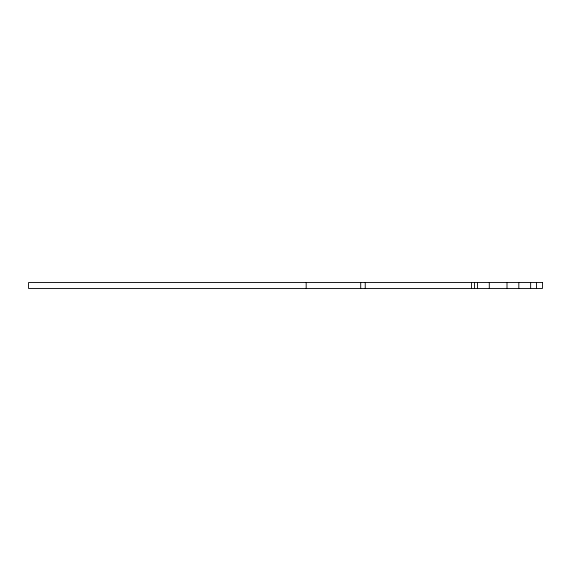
<?xml version="1.0" encoding="UTF-8"?>
<svg xmlns="http://www.w3.org/2000/svg" width="571" height="571" viewBox="0 0 571 571"><rect width="100%" height="100%" fill="white"/><g stroke="black" fill="none" stroke-linecap="round" stroke-linejoin="round"><path stroke-width="0.86" d="M536.54 282.545L536.54 288.455M530.637 282.545L530.637 288.455M518.825 282.545L518.825 288.455M507.005 282.545L507.005 288.455M489.29 282.545L489.29 288.455M477.477 282.545L477.477 288.455M474.522 282.545L474.522 288.455M471.567 282.545L471.567 288.455M365.24 282.545L365.24 288.455M360.708 282.545L360.708 288.455M306.177 282.545L306.177 288.455M542.45 282.545L28.55 282.545L28.55 288.455L542.45 288.455L542.45 282.545"/></g></svg>
